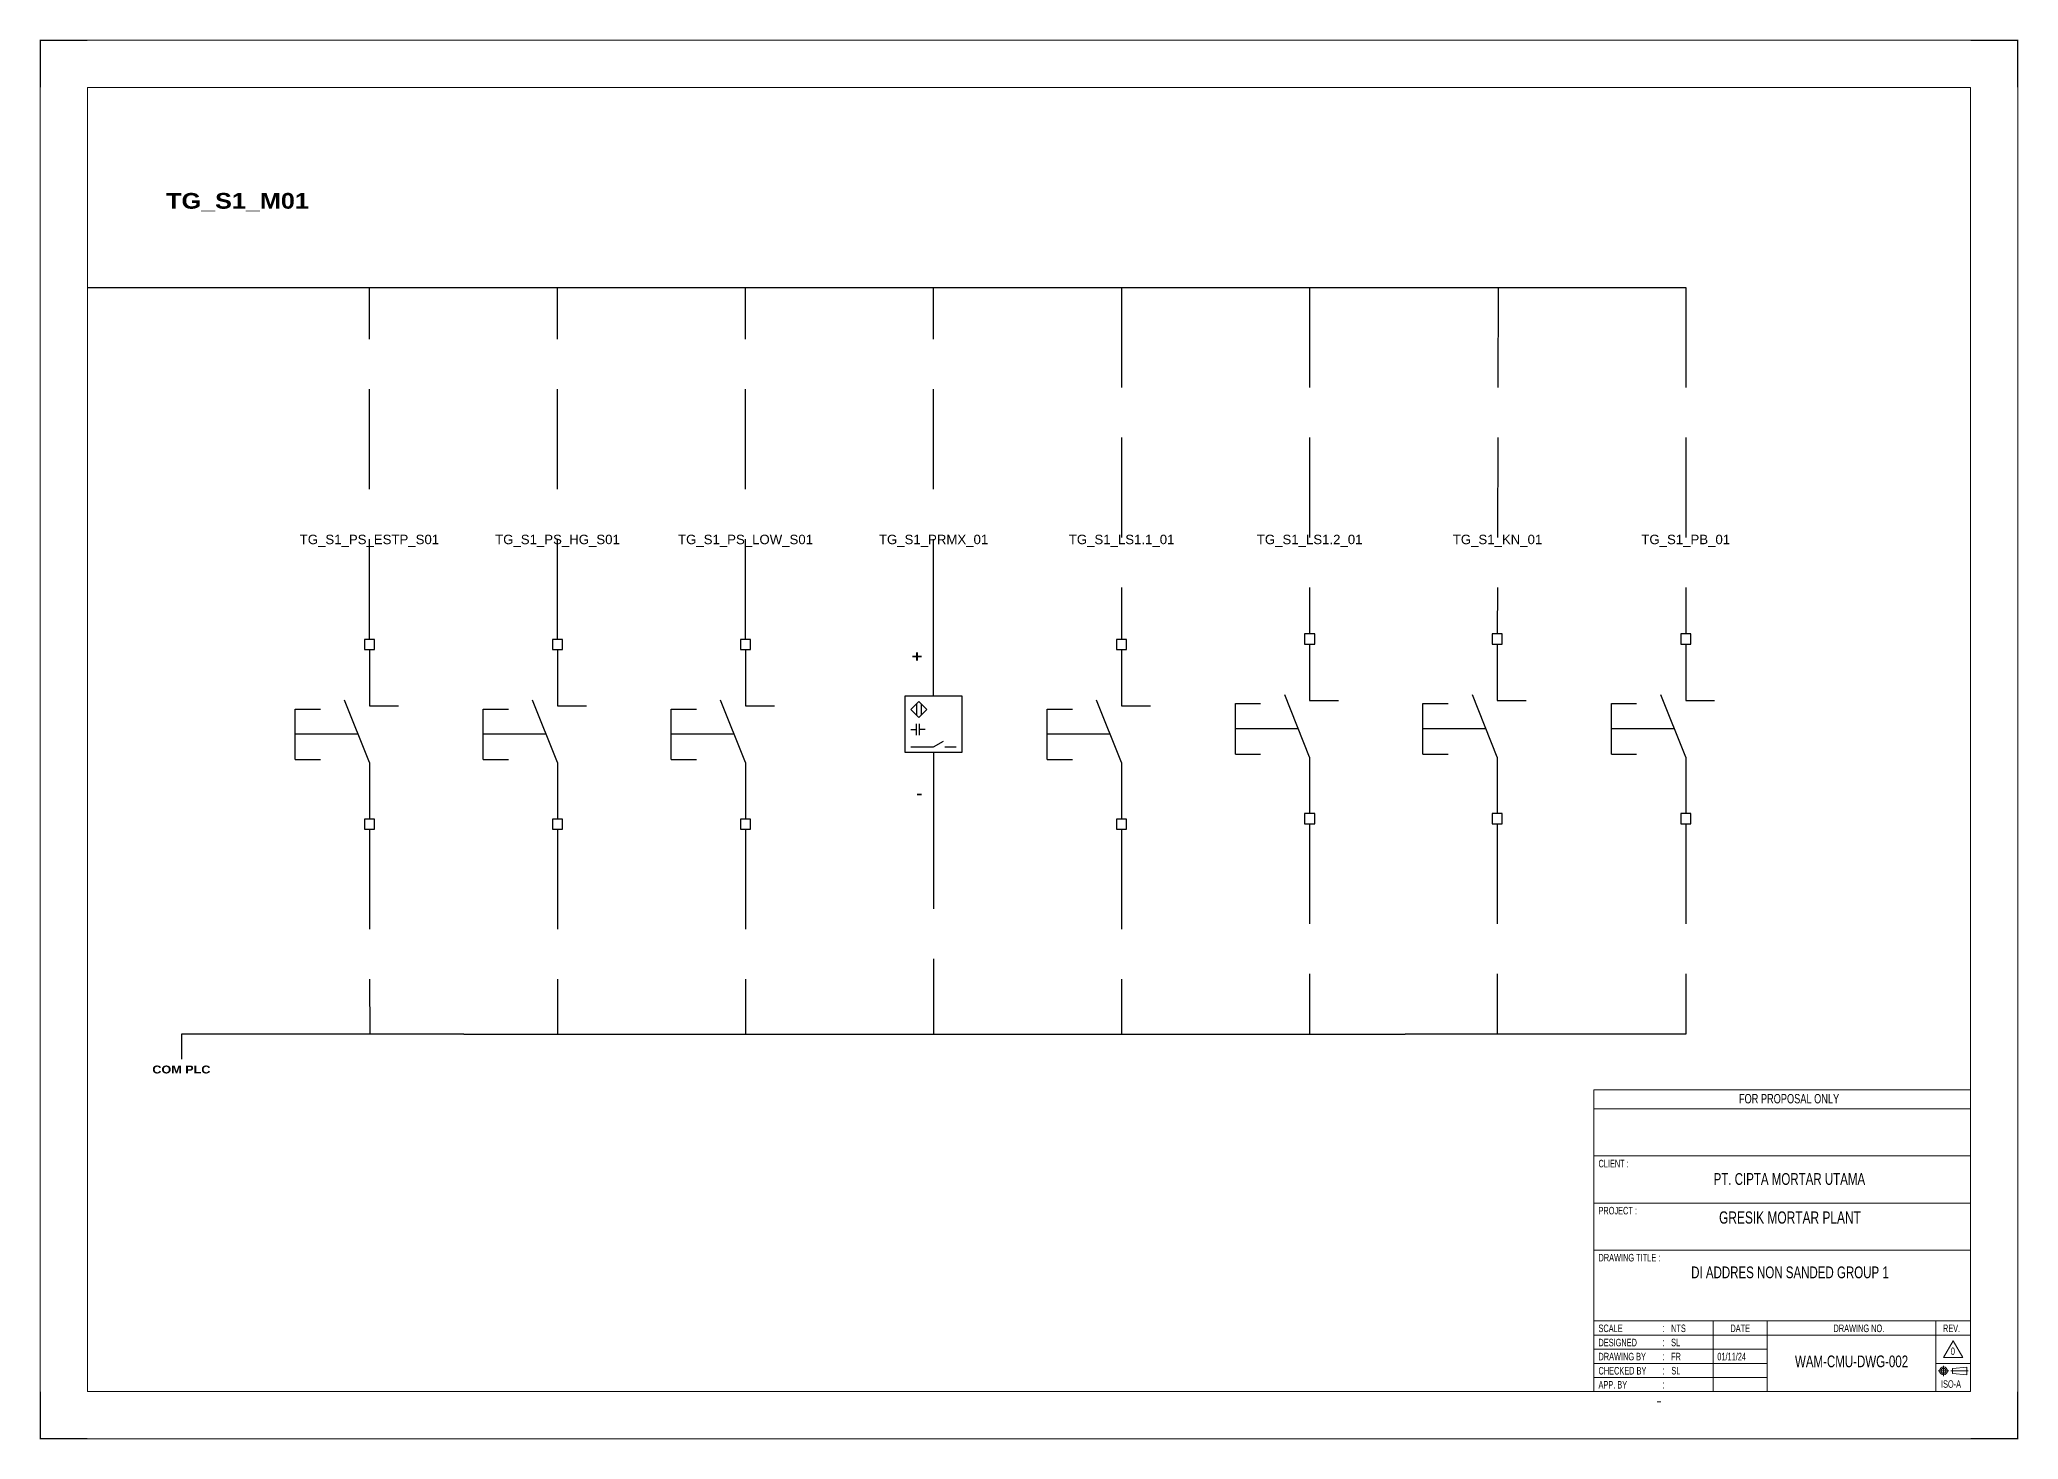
# Model space of a CAD drawing. Header units: centimetres. Extents: x -6233 to 67854, y 107 to 55669.
# Drawn here: x 46016 to 52298, y 48763 to 53207 of the extents above; entities that cross this region are included whole.
import ezdxf
from ezdxf.enums import TextEntityAlignment as Align

# ---------------------------------------------------------------- set-up
doc = ezdxf.new("R2010")
doc.units = ezdxf.units.CM
doc.header["$LTSCALE"] = 25.4
doc.linetypes.add('CENTER', pattern=[2, 1.25, -0.25, 0.25, -0.25])
doc.linetypes.add('HIDDEN', pattern=[0.375, 0.25, -0.125])
for name, color, linetype in [('1', 7, 'Continuous'), ('Etiket-Line-L', 7, 'Continuous'), ('EtIket-Line-S', 2, 'Continuous'), ('Etiket-Text-List0', 2, 'Continuous'), ('Etiket-Text-List1', 3, 'Continuous'), ('Etiket-Text-List2', 1, 'Continuous')]:
    doc.layers.add(name, color=color, linetype=linetype)
for name, color, linetype, lineweight in [('Center_line', 2, 'CENTER', 5), ('Etiket', 7, 'Continuous', 5), ('Object', 4, 'Continuous', 25)]:
    doc.layers.add(name, color=color, linetype=linetype, lineweight=lineweight)
doc.styles.add('Bold', font='ariblk.ttf', dxfattribs={"height": 25.4})
doc.styles.add('DIM', font='romans', dxfattribs={"height": 6.096})
doc.styles.get("Standard").update_dxf_attribs({"font": 'arial.ttf', "height": 25.4})

# ---------------------------------------------------------------- blocks, each defined once
blk = doc.blocks.new('x5 Out Line')
at = {"const_width": 0.3}
for points in [[(9.65, 286.71), (0, 286.71), (0, 277.06)], [(405.45, 277.06), (405.45, 286.71), (395.8, 286.71)], [(0, 9.65), (0, 0), (9.65, 0)], [(405.45, 9.65), (405.45, 0), (395.8, 0)]]:
    blk.add_lwpolyline(points, dxfattribs=at)
at = {"lineweight": 15}
blk.add_lwpolyline([(395.8, 9.65), (395.8, 277.06), (9.65, 277.06), (9.65, 9.65)], close=True, dxfattribs=at)
at = {"layer": 'EtIket-Line-S', "lineweight": 9, "ltscale": 0.5}
blk.add_lwpolyline([(0, 0), (405.45, 0), (405.45, 286.71), (0, 286.71)], close=True, dxfattribs=at)
blk = doc.blocks.new('A$C6CDB76E5')
at = {"lineweight": 15}
for p, q in [((-196.2, 0), (-196.2, 157.1)), ((-196.2, 157.1), (0, 157.1)), ((0, 0), (0, 157.1)), ((-196.2, 147.3), (0, 147.3)), ((-196.2, 122.8), (0, 122.8)), ((-196.2, 98.2), (0, 98.2)), ((-196.2, 73.7), (0, 73.7)), ((-196.2, 36.8), (0, 36.8)), ((-134, 0), (-134, 36.8)), ((-105.9, 0), (-105.9, 36.8)), ((-18.1, 0), (-18.1, 36.8)), ((-196.2, 29.4), (0, 29.4)), ((-196.2, 22.1), (-105.9, 22.1)), ((-196.2, 14.7), (-105.9, 14.7)), ((-18.1, 14.7), (0, 14.7)), ((-196.2, 7.4), (-105.9, 7.4))]:
    blk.add_line(p, q, dxfattribs=at)
at = {"layer": 'Center_line', "lineweight": 13}
for p, q in [((-16.9, 10.8), (-11.3, 10.8)), ((-14.1, 13.5), (-14.1, 8)), ((-10.3, 10.8), (-1.2, 10.8))]:
    blk.add_line(p, q, dxfattribs=at)
at = {"layer": 'Etiket-Line-L', "lineweight": 15}
for p, q in [((0, 0), (0, 122.6)), ((-196.2, 0), (0, 0))]:
    blk.add_line(p, q, dxfattribs=at)
blk.add_lwpolyline([(-9, 26.4), (-4, 17.7), (-14.1, 17.7)], close=True, dxfattribs=at)
at = {"layer": 'Object', "lineweight": 15}
blk.add_lwpolyline([(-9.5, 9.5), (-1.9, 8.7), (-1.9, 12.8), (-9.5, 12)], close=True, dxfattribs=at)
for radius in [2.03, 1.27]:
    blk.add_circle((-14.1, 10.8), radius, dxfattribs=at)
at = {"layer": '1', "color": 3, "lineweight": 9, "width": 0.7}
blk.add_text('ISO-A', height=3.91, dxfattribs=at).set_placement((-15.4, 2))
at = {"layer": 'Etiket-Text-List0', "lineweight": 13, "width": 0.7}
for s, height, p in [('CLIENT :', 3.92, (-193.8, 116.8)), ('PROJECT :', 3.92, (-193.8, 92.3)), ('DRAWING TITLE :', 3.923, (-193.8, 67.8)), ('SCALE', 3.92, (-193.8, 31)), (':', 4.17, (-160.6, 31)), ('DATE', 3.92, (-125.1, 31)), ('DRAWING NO.', 3.923, (-71.4, 31)), ('REV.', 3.92, (-14.4, 31)), ('DESIGNED', 3.92, (-193.8, 23.6)), (':', 4.17, (-160.6, 23.6)), ('CHECKED BY ', 3.923, (-193.8, 8.9)), ('DRAWING BY', 3.92, (-193.8, 16.3)), (':', 4.17, (-160.6, 16.3)), (':', 4.17, (-160.6, 8.9)), ('APP. BY ', 3.92, (-193.8, 1.6)), (':', 4.17, (-160.6, 1.6))]:
    blk.add_text(s, height=height, dxfattribs=at).set_placement(p)
at = {"layer": 'Etiket-Text-List1', "lineweight": 9, "width": 0.7}
for tag, p in [('1:XXXX', (-156, 31)), ('EN', (-156, 23.6)), ('DD/MM/YY', (-131.3, 23.6)), ('1', (-10.3, 19.1)), ('EN', (-156, 16.3)), ('EN', (-155.8, 8.9)), ('DD/MM/YY', (-131.3, 16.3)), ('DD/MM/YY', (-131.3, 8.9)), ('EN', (-155.7, 1.6)), ('DD/MM/YY', (-131.3, 1.6))]:
    blk.add_attdef(tag, p, '', height=3.92, dxfattribs=at)
at = {"layer": 'Etiket-Text-List2', "lineweight": 13, "width": 0.7}
for tag, height, p in [('FOR FABRICATION', 4.9, (-94.6, 150.1)), ('CLIENT_NAME', 6.13, (-94.1, 107.7)), ('PROJECT_1', 4.9, (-94.1, 87.5)), ('PROJECT_2', 4.9, (-94.1, 79.2)), ('DRAWING_TITLE1', 6.13, (-94.1, 59)), ('DRAWING_TITLE2', 6.13, (-94.1, 49.9)), ('DRAWING_TITLE3', 6.13, (-94.1, 40.1)), ('LDP-X-XXX-AR-01', 6.13, (-62, 12.7))]:
    blk.add_attdef(tag, text='', height=height, dxfattribs=at).set_placement(p, align=Align.CENTER)

msp = doc.modelspace()

# ---------------------------------------------------------------- linework, layer by layer
at = {"color": 146, "ltscale": 50, "true_color": 0x105689}
for p, q in [((46167.4, 52420.2), (46764.4, 52420.2)), ((46764.4, 52420.2), (47361.4, 52420.2)), ((47361.4, 52420.2), (47958.4, 52420.2)), ((47958.4, 52420.2), (48555.4, 52420.2)), ((48555.4, 52420.2), (49152.4, 52420.2)), ((49152.4, 52420.2), (49749.4, 52420.2)), ((49749.4, 52420.2), (50346.4, 52420.2)), ((50346.4, 52420.2), (50943.4, 52420.2)), ((50943.4, 52420.2), (51241.9, 52420.2)), ((47362.4, 50050), (46465.9, 50050)), ((46465.9, 50050), (46465.9, 49970)), ((47362.4, 50050), (48557.4, 50050)), ((48557.4, 50050), (48557.4, 50050)), ((48557.4, 50050), (49752.4, 50050)), ((49752.4, 50050), (50351.5, 50050)), ((51241.9, 50050), (50351.5, 50050))]:
    msp.add_line(p, q, dxfattribs=at)
at = {"color": 146, "linetype": 'HIDDEN', "ltscale": 50, "true_color": 0x105689}
for p, q in [((47062.9, 51303.1), (47062.9, 52420.2)), ((47659.9, 51303.1), (47659.9, 52420.2)), ((48256.9, 51303.1), (48256.9, 52420.2)), ((48853.9, 51303.1), (48853.9, 52420.2)), ((49450.9, 52420.2), (49450.9, 51303.1)), ((50047.9, 52420.2), (50047.9, 51320.2)), ((50646, 52420.2), (50643.6, 51320.2)), ((51241.9, 52420.2), (51241.9, 51320.2)), ((48853.9, 50764.7), (48853.9, 50050)), ((47062.9, 50700.7), (47063.7, 50050)), ((47659.9, 50700.7), (47659.9, 50050)), ((48256.9, 50700.7), (48256.9, 50050)), ((49450.9, 50700.7), (49450.9, 50050)), ((50047.9, 50717.8), (50047.9, 50050)), ((50643.6, 50717.8), (50643.6, 50050)), ((51241.9, 50717.8), (51241.9, 50050))]:
    msp.add_line(p, q, dxfattribs=at)
at = {"ltscale": 50}
for p, q in [((47062.9, 51271.1), (47062.9, 51091.6)), ((47659.9, 51271.1), (47659.9, 51091.6)), ((48256.9, 51271.1), (48256.9, 51091.6)), ((48853.9, 51123.6), (48853.9, 51303.1)), ((49450.9, 51271.1), (49450.9, 51091.6)), ((50047.9, 51288.2), (50047.9, 51108.7)), ((50643.6, 51288.2), (50643.6, 51108.7)), ((51241.9, 51288.2), (51241.9, 51108.7)), ((48782.2, 51016.9), (48800.1, 51016.9)), ((48827, 51016.9), (48809.1, 51016.9)), ((48889.8, 50962.1), (48925.7, 50962.1)), ((47062.9, 50912.1), (47062.9, 50732.7)), ((47659.9, 50912.1), (47659.9, 50732.7)), ((48256.9, 50912.1), (48256.9, 50732.7)), ((48853.9, 50944.1), (48853.9, 50764.7)), ((49450.9, 50912.1), (49450.9, 50732.7)), ((50047.9, 50929.2), (50047.9, 50749.8)), ((50643.6, 50929.2), (50643.6, 50749.8)), ((51241.9, 50929.2), (51241.9, 50749.8))]:
    msp.add_line(p, q, dxfattribs=at)
at = {"ltscale": 500}
for p, q in [((46827, 50921.9), (46827, 51081.9)), ((46827, 51081.9), (46907, 51081.9)), ((47062.9, 50912.1), (46983.7, 51110.2)), ((47062.9, 51091.6), (47154.7, 51091.6)), ((47424, 50921.9), (47424, 51081.9)), ((47424, 51081.9), (47504, 51081.9)), ((47659.9, 50912.1), (47580.7, 51110.2)), ((47659.9, 51091.6), (47751.7, 51091.6)), ((48021, 50921.9), (48021, 51081.9)), ((48021, 51081.9), (48101, 51081.9)), ((48256.9, 50912.1), (48177.7, 51110.2)), ((48256.9, 51091.6), (48348.7, 51091.6)), ((49215, 50921.9), (49215, 51081.9)), ((49215, 51081.9), (49295, 51081.9)), ((49450.9, 50912.1), (49371.7, 51110.2)), ((49450.9, 51091.6), (49542.7, 51091.6)), ((49812, 50939), (49812, 51099)), ((49812, 51099), (49892, 51099)), ((50047.9, 50929.2), (49968.7, 51127.3)), ((50047.9, 51108.7), (50139.7, 51108.7)), ((50407.7, 50939), (50407.7, 51099)), ((50407.7, 51099), (50487.7, 51099)), ((50643.6, 50929.2), (50564.4, 51127.3)), ((50643.6, 51108.7), (50735.4, 51108.7)), ((51006, 50939), (51006, 51099)), ((51006, 51099), (51086, 51099)), ((51241.9, 50929.2), (51162.7, 51127.3)), ((51241.9, 51108.7), (51333.7, 51108.7)), ((50012, 51019), (49812, 51019)), ((50607.7, 51019), (50407.7, 51019)), ((51206, 51019), (51006, 51019)), ((47027, 51001.9), (46827, 51001.9)), ((47624, 51001.9), (47424, 51001.9)), ((48221, 51001.9), (48021, 51001.9)), ((49415, 51001.9), (49215, 51001.9)), ((46827, 50921.9), (46907, 50921.9)), ((47424, 50921.9), (47504, 50921.9)), ((48021, 50921.9), (48101, 50921.9)), ((49215, 50921.9), (49295, 50921.9)), ((49812, 50939), (49892, 50939)), ((50407.7, 50939), (50487.7, 50939)), ((51006, 50939), (51086, 50939))]:
    msp.add_line(p, q, dxfattribs=at)
for points in [[(47046.9, 51271.1), (47078.9, 51271.1), (47078.9, 51303.1), (47046.9, 51303.1)], [(47643.9, 51271.1), (47675.9, 51271.1), (47675.9, 51303.1), (47643.9, 51303.1)], [(48240.9, 51271.1), (48272.9, 51271.1), (48272.9, 51303.1), (48240.9, 51303.1)], [(49434.9, 51271.1), (49466.9, 51271.1), (49466.9, 51303.1), (49434.9, 51303.1)], [(50031.9, 51288.2), (50063.9, 51288.2), (50063.9, 51320.2), (50031.9, 51320.2)], [(50627.6, 51288.2), (50659.6, 51288.2), (50659.6, 51320.2), (50627.6, 51320.2)], [(51225.9, 51288.2), (51257.9, 51288.2), (51257.9, 51320.2), (51225.9, 51320.2)], [(47046.9, 50700.7), (47078.9, 50700.7), (47078.9, 50732.7), (47046.9, 50732.7)], [(47643.9, 50700.7), (47675.9, 50700.7), (47675.9, 50732.7), (47643.9, 50732.7)], [(48240.9, 50700.7), (48272.9, 50700.7), (48272.9, 50732.7), (48240.9, 50732.7)], [(49434.9, 50700.7), (49466.9, 50700.7), (49466.9, 50732.7), (49434.9, 50732.7)], [(50031.9, 50717.8), (50063.9, 50717.8), (50063.9, 50749.8), (50031.9, 50749.8)], [(50627.6, 50717.8), (50659.6, 50717.8), (50659.6, 50749.8), (50627.6, 50749.8)], [(51225.9, 50717.8), (51257.9, 50717.8), (51257.9, 50749.8), (51225.9, 50749.8)]]:
    msp.add_lwpolyline(points, close=True, dxfattribs=at)
at = {"ltscale": 50}
for points in [[(48764.2, 51123.6), (48943.7, 51123.6), (48943.7, 50944.1), (48764.2, 50944.1)], [(48807.5, 51054.9), (48782.2, 51080.3), (48807.5, 51105.7), (48832.9, 51080.3)]]:
    msp.add_lwpolyline(points, close=True, dxfattribs=at)
for points in [[(48800.4, 51062.1), (48800.4, 51098.5)], [(48814.7, 51098.5), (48814.7, 51062.1)], [(48800.1, 50999), (48800.1, 51016.9), (48800.1, 51034.9)], [(48809.1, 50999), (48809.1, 51016.9), (48809.1, 51034.9)], [(48782.2, 50962.1), (48853.9, 50962.1), (48885, 50980)]]:
    msp.add_lwpolyline(points, dxfattribs=at)

# ---------------------------------------------------------------- block references
at = {"layer": 'Etiket', "lineweight": 0}
ref = msp.add_blockref('A$C6CDB76E5', (52146.3, 48914.9), dxfattribs=dict(at, xscale=6.095870930054101, yscale=6.095870930054101, zscale=6.095870930054101))
ref.add_attrib('FOR FABRICATION', 'FOR PROPOSAL ONLY', dxfattribs={"layer": 'Etiket-Text-List2', "lineweight": 13, "height": 29.894, "width": 0.7}).set_placement((51569.9, 49829.9), align=Align.CENTER)
ref.add_attrib('CLIENT_NAME', 'PT. CIPTA MORTAR UTAMA', dxfattribs={"layer": 'Etiket-Text-List2', "lineweight": 13, "height": 37.368, "width": 0.7}).set_placement((51570.9, 49571.3), align=Align.CENTER)
ref.add_attrib('PROJECT_1', 'GRESIK MORTAR PLANT', dxfattribs={"layer": 'Etiket-Text-List2', "lineweight": 13, "height": 38.709, "width": 0.7}).set_placement((51572.8, 49448.3), align=Align.CENTER)
ref.add_attrib('DRAWING_TITLE1', 'DI ADDRES NON SANDED GROUP 1', dxfattribs={"layer": 'Etiket-Text-List2', "lineweight": 13, "height": 37.368, "width": 0.7}).set_placement((51572.8, 49274.8), align=Align.CENTER)
ref.add_attrib('1:XXXX', 'NTS', (51195.4, 49103.9), dxfattribs={"layer": 'Etiket-Text-List1', "lineweight": 13, "height": 23.92, "width": 0.7})
ref.add_attrib('EN', 'SL', (51195.4, 49059), dxfattribs={"layer": 'Etiket-Text-List1', "lineweight": 13, "height": 23.92, "width": 0.7})
ref.add_attrib('EN', 'FR', (51195.4, 49014.2), dxfattribs={"layer": 'Etiket-Text-List1', "lineweight": 13, "height": 23.92, "width": 0.7})
ref.add_attrib('DD/MM/YY', '01/11/24', (51342.2, 49014.2), dxfattribs={"layer": 'Etiket-Text-List1', "lineweight": 13, "height": 23.92, "width": 0.7})
ref.add_attrib('EN', 'SL', (51196.3, 48969.4), dxfattribs={"layer": 'Etiket-Text-List1', "lineweight": 13, "height": 23.92, "width": 0.7})
ref.add_attrib('LDP-X-XXX-AR-01', 'WAM-CMU-DWG-002', dxfattribs={"layer": 'Etiket-Text-List2', "lineweight": 15, "height": 37.368, "width": 0.7}).set_placement((51768.3, 48992.2), align=Align.CENTER)
ref.add_attrib('1', '0', (52083.5, 49031.1), dxfattribs={"layer": 'Etiket-Text-List1', "lineweight": 13, "height": 23.9, "width": 0.7})
at = {"layer": 'Etiket-Line-L', "lineweight": 0}
ref = msp.add_blockref('x5 Out Line', (46018, 48765.5), dxfattribs=dict(at, xscale=15.48351216233742, yscale=15.48351216233742, zscale=15.48351216233742))
ref.add_attrib('FILE_NAME', '-', (51148.1, 48873.4), dxfattribs={"layer": 'Etiket-Text-List1', "lineweight": 13, "height": 21.7, "style": 'DIM', "width": 0.7})

# ---------------------------------------------------------------- texts
at = {"ltscale": 500, "style": 'Bold'}
msp.add_text('TG_S1_M01', height=50, dxfattribs=at).set_placement((46417.4, 52670.2))
at = {"ltscale": 50}
for s, p in [('TG_S1_PS_ESTP_S01', (47062.9, 51620.2)), ('TG_S1_PS_HG_S01', (47659.9, 51620.2)), ('TG_S1_PS_LOW_S01', (48256.9, 51620.2)), ('TG_S1_PRMX_01', (48853.9, 51620.2)), ('TG_S1_LS1.1_01', (49450.9, 51620.2)), ('TG_S1_LS1.2_01', (50047.9, 51620.2)), ('TG_S1_KN_01', (50644.3, 51620.2)), ('TG_S1_PB_01', (51241.9, 51620.2))]:
    msp.add_text(s, height=30, dxfattribs=at).set_placement(p, align=Align.MIDDLE_CENTER)
at = {"ltscale": 500, "style": 'Bold'}
msp.add_text('+', height=35.9, dxfattribs=at).set_placement((48818, 51267.2), align=Align.TOP_RIGHT)
msp.add_text('-', height=35.9, dxfattribs=at).set_placement((48818, 50786.2), align=Align.BOTTOM_RIGHT)
at = {"ltscale": 50, "style": 'Bold'}
msp.add_text('COM PLC', height=25, dxfattribs=at).set_placement((46465.9, 49950), align=Align.TOP_CENTER)

doc.saveas('drawing.dxf')
